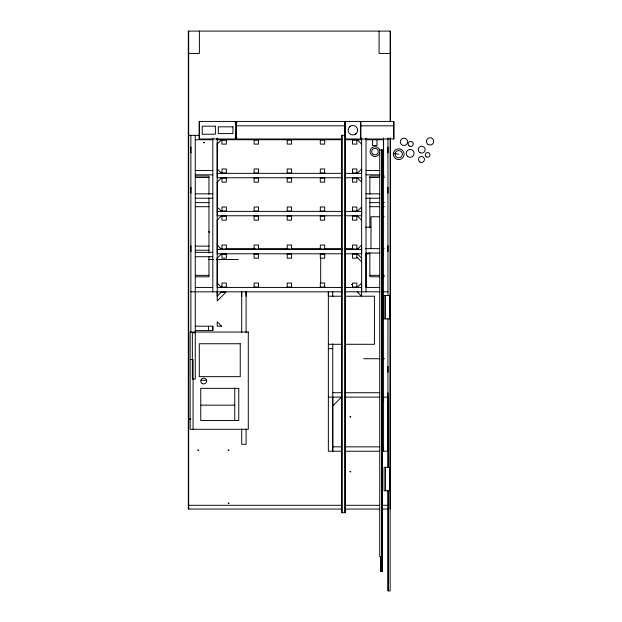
<?xml version="1.0" encoding="UTF-8"?>
<svg xmlns="http://www.w3.org/2000/svg" width="622" height="622" viewBox="0 0 622 622"><rect width="100%" height="100%" fill="white"/><g stroke="black" fill="none" stroke-linecap="round" stroke-linejoin="round"><path stroke-width="0.93" d="M341.898 138.994L199.289 138.994L199.289 121.438L393.804 121.438L393.804 138.994L345.179 138.994M208.432 330.577L208.432 326.192M195.269 330.577L212.817 330.577L212.817 326.192L195.269 326.192M217.21 138.449L217.21 296.212L221.595 291.819M236.22 137.61L236.22 129.866M236.22 124.641L236.22 122.822M241.701 428.908L241.701 444.287L246.094 444.287L246.094 428.908M241.701 296.212L241.701 291.819L241.701 332.552M246.094 296.212L246.094 291.819L246.094 332.552M332.747 397.124L332.747 451.23L332.747 343.888M344.813 130.566L344.813 122.822M360.535 138.994L360.535 121.438M360.9 138.994L360.9 121.438M361.631 291.819L361.631 283.049L357.238 287.434M361.631 137.967L361.631 139.725L345.148 139.725M387.949 392.731L387.949 451.23L383.564 451.23L383.564 397.124L387.949 397.124M383.564 174.821L383.564 139.188M217.21 144.11L221.595 139.725M217.21 182.137L221.595 177.744M217.21 220.157L221.595 215.772M217.21 258.184L221.595 253.799M357.238 173.359L361.631 168.974L361.631 173.359L345.148 173.359M357.238 211.387L361.631 206.994L361.631 215.772L345.148 215.772M357.238 249.406L361.631 245.021L361.631 253.799L345.148 253.799M332.747 405.894L341.517 397.124L328.354 397.124M349.494 126.857L350.474 126.103A4.751 4.751 0 0 1 357.603 130.216A4.751 4.751 0 0 1 350.474 134.329A4.751 4.751 0 0 1 350.474 126.103M355.232 134.329L356.212 133.575M188.303 53.438L199.382 53.438L199.382 31.1M390.515 53.438L379.078 53.438L379.078 31.1M235.1 122.822L237.036 122.822M236.22 125.831L344.813 125.831M360.9 125.831L393.804 125.831M188.668 135.332L198.962 135.332M235.1 137.61L237.036 137.61M195.269 139.725L212.817 139.725M342.24 139.725L217.21 139.725L217.21 137.967M366.016 139.725L383.564 139.725M221.961 140.09L226.346 140.09M254.134 140.09L258.527 140.09M287.224 140.09L291.609 140.09M320.314 140.09L324.7 140.09M352.487 140.09L356.873 140.09M190.884 147.033L190.884 152.888M387.949 147.033L387.949 152.888M195.269 170.436L212.817 170.436M366.016 170.436L379.871 170.436M221.961 172.994L226.346 172.994M254.134 172.994L258.527 172.994M287.224 172.994L291.609 172.994M320.314 172.994L324.7 172.994M352.487 172.994L356.873 172.994M217.21 173.359L342.24 173.359M195.269 174.821L212.817 174.821M366.016 174.821L379.871 174.821M195.448 176.073L208.953 176.073L208.953 194.476M379.513 176.073L369.865 176.073L369.865 194.476M382.413 176.073L384.342 176.073M195.448 177.534L208.953 177.534M369.865 177.534L379.513 177.534M382.413 177.534L384.342 177.534M342.24 177.744L217.21 177.744L217.21 143.06M345.148 177.744L361.631 177.744L361.631 182.137L357.238 177.744M221.961 178.11L226.346 178.11M254.134 178.11L258.527 178.11M287.224 178.11L291.609 178.11M320.314 178.11L324.7 178.11M352.487 178.11L356.873 178.11M190.884 187.253L190.884 193.1M387.949 187.253L387.949 193.1M195.269 193.831L212.817 193.831M366.016 193.831L379.871 193.831M195.269 198.224L212.817 198.224M366.016 198.224L379.871 198.224M195.448 202.632L208.953 202.632M369.865 202.632L379.513 202.632M382.413 202.632L384.342 202.632M195.448 206.714L208.953 206.714M369.865 206.714L379.513 206.714M382.413 206.714L384.342 206.714M221.961 211.021L226.346 211.021M254.134 211.021L258.527 211.021M287.224 211.021L291.609 211.021M320.314 211.021L324.7 211.021M352.487 211.021L356.873 211.021M217.21 211.387L342.24 211.387M345.148 211.387L361.631 211.387M342.24 215.772L217.21 215.772L217.21 181.678M221.961 216.137L226.346 216.137M254.134 216.137L258.527 216.137M287.224 216.137L291.609 216.137M320.314 216.137L324.7 216.137M352.487 216.137L356.873 216.137M379.474 216.751L370.992 216.751L370.992 248.637M382.297 216.751L384.186 216.751M365.534 227.217L370.992 227.217M190.884 245.752L190.884 251.599M387.949 245.752L387.949 251.599M195.448 246.149L208.953 246.149M220.118 248.676L222.07 248.676M225.934 248.676L255.02 248.676M258.884 248.676L287.963 248.676M291.842 248.676L320.921 248.676M324.785 248.676L342.24 248.676M345.14 248.676L352.907 248.676M356.764 248.676L358.723 248.676M365.534 248.637L379.871 248.637M382.297 248.637L384.186 248.637M221.961 249.041L226.346 249.041M254.134 249.041L258.527 249.041M287.224 249.041L291.609 249.041M320.314 249.041L324.7 249.041M352.487 249.041L356.873 249.041M217.21 249.406L342.24 249.406M345.148 249.406L361.631 249.406M195.448 250.231L208.953 250.231M195.269 252.338L212.817 252.338M379.871 253.022L366.016 253.022L366.016 287.434L379.871 287.434M366.016 253.706L368.939 253.706L366.195 253.885L366.016 255.168M382.102 253.729L383.564 253.729M342.24 253.799L217.21 253.799L217.21 219.986M221.961 254.165L226.346 254.165M254.134 254.165L258.527 254.165M287.224 254.165L291.609 254.165M320.314 254.165L324.7 254.165M352.487 254.165L356.873 254.165M383.564 255.191L383.385 253.908M195.269 256.723L212.817 256.723M208.712 259.467L213.486 259.467M216.347 259.467L238.28 259.467M195.448 275.328L208.953 275.328M369.865 275.328L379.513 275.328M382.413 275.328L384.342 275.328M195.448 276.798L208.953 276.798L208.953 256.458M379.513 276.798L369.865 276.798L369.865 252.579M382.413 276.798L384.342 276.798M221.961 287.069L226.346 287.069M254.134 287.069L258.527 287.069M287.224 287.069L291.609 287.069M320.314 287.069L324.7 287.069M352.487 287.069L356.873 287.069M195.269 287.434L212.817 287.434M342.24 287.434L217.21 287.434L217.21 257.803M345.148 287.434L361.631 287.434M190.884 291.819L342.24 291.819M345.148 291.819L379.871 291.819M383.564 291.819L387.949 291.819M220.717 292.161L225.98 292.161L217.21 300.931L217.21 292.161M341.797 296.212L328.354 296.212L328.354 291.819L328.354 451.23L341.377 451.23M345.63 296.212L374.428 296.212L374.428 344.285L345.63 344.285M328.354 344.285L341.797 344.285M328.354 348.678L332.747 348.678M363.691 358.731L379.747 358.731M382.577 358.731L384.466 358.731M190.153 359.462L193.077 359.462L193.077 429.297M387.949 366.405L387.949 372.259M201.077 380.299L206.877 380.299M332.747 392.731L341.377 392.731M345.21 392.731L379.739 392.731M345.21 397.124L379.739 397.124M201.046 405.163L234.758 405.163M188.691 419.057L190.884 419.057M332.747 446.845L341.377 446.845M345.21 446.845L379.731 446.845M345.21 451.23L379.731 451.23M188.303 505.297L341.711 505.297M345.583 505.297L379.482 505.297M382.382 505.297L388.198 505.297M341.711 509.06L188.303 509.06L188.303 31.1L390.515 31.1L390.515 121.461M345.583 509.06L379.482 509.06M382.382 509.06L388.198 509.06M390.134 509.06L390.515 137.975M393.329 153.502L398.71 154.194M357.238 139.725L361.631 144.11M357.238 215.772L361.631 220.157M357.238 253.799L361.631 258.184M356.904 257.111L361.631 261.839M357.238 291.819L361.631 296.212L361.631 138.449M217.21 168.974L221.595 173.359M217.21 206.994L221.595 211.387M217.21 245.021L221.595 249.406M217.21 283.049L221.595 287.434M383.564 397.124L383.572 401.509L383.564 137.967M393.804 121.438L393.804 138.994M390.134 31.1L390.134 121.461M390.134 137.975L390.149 590.9L387.949 590.9L387.949 490.851M388.206 396.626L388.206 467.542M388.206 490.851L388.206 590.9M387.949 137.967L387.949 295.683M387.949 318.868L387.949 467.542M385.5 295.473L385.5 318.876M385.5 467.316L385.5 490.719M383.564 446.845L383.564 451.23M382.172 149.956L382.172 571.159M381.807 149.956L381.807 556.534L379.723 556.534L379.723 149.956L382.499 149.956L382.499 571.159L380.423 571.159L380.532 556.597M381.473 149.956L381.473 556.534M380.944 556.597L380.944 571.159M380.75 556.597L380.75 571.159M380.641 556.597L380.641 571.159M376.986 139.725L376.986 145.571L372.594 145.571L372.594 139.725M369.865 197.804L369.865 227.403M366.016 137.967L366.016 291.819M356.873 139.725L356.873 144.11L352.487 144.11L352.487 139.725M356.873 173.359L356.873 168.974L352.487 168.974L352.487 173.359M356.873 177.744L356.873 182.137L352.487 182.137L352.487 177.744M356.873 211.387L356.873 206.994L352.487 206.994L352.487 211.387M356.873 215.772L356.873 220.157L352.487 220.157L352.487 215.772M356.873 249.406L356.873 245.021L352.487 245.021L352.487 249.406M356.873 253.799L356.873 258.184L352.487 258.184L352.487 253.799M356.873 287.434L356.873 283.049L352.487 283.049L352.487 287.434M345.381 135.332L345.381 512.66M344.813 121.438L344.813 136.218M344.705 135.332L344.666 512.66M342.24 135.332L342.287 512.66M341.587 135.332L341.587 512.66M332.747 291.819L332.747 296.647M324.7 139.725L324.7 144.11L320.314 144.11L320.314 139.725M324.7 173.359L324.7 168.974L320.314 168.974L320.314 173.359M324.7 177.744L324.7 182.137L320.314 182.137L320.314 177.744M324.7 211.387L324.7 206.994L320.314 206.994L320.314 211.387M324.7 215.772L324.7 220.157L320.314 220.157L320.314 215.772M324.7 249.406L324.7 245.021L320.314 245.021L320.314 249.406M324.7 253.799L324.7 258.184L320.314 258.184L320.314 253.799M324.7 287.434L324.7 283.049L320.314 283.049L320.314 287.434M320.68 257.835L320.68 283.616M291.609 139.725L291.609 144.11L287.224 144.11L287.224 139.725M291.609 173.359L291.609 168.974L287.224 168.974L287.224 173.359M291.609 177.744L291.609 182.137L287.224 182.137L287.224 177.744M291.609 211.387L291.609 206.994L287.224 206.994L287.224 211.387M291.609 215.772L291.609 220.157L287.224 220.157L287.224 215.772M291.609 249.406L291.609 245.021L287.224 245.021L287.224 249.406M291.609 253.799L291.609 258.184L287.224 258.184L287.224 253.799M291.609 287.434L291.609 283.049L287.224 283.049L287.224 287.434M258.527 139.725L258.527 144.11L254.134 144.11L254.134 139.725M258.527 173.359L258.527 168.974L254.134 168.974L254.134 173.359M258.527 177.744L258.527 182.137L254.134 182.137L254.134 177.744M258.527 211.387L258.527 206.994L254.134 206.994L254.134 211.387M258.527 215.772L258.527 220.157L254.134 220.157L254.134 215.772M258.527 249.406L258.527 245.021L254.134 245.021L254.134 249.406M258.527 253.799L258.527 258.184L254.134 258.184L254.134 253.799M258.527 287.434L258.527 283.049L254.134 283.049L254.134 287.434M236.22 121.438L236.22 138.994M235.855 121.438L235.855 138.994M234.758 388.05L234.758 420.371M226.346 139.725L226.346 144.11L221.961 144.11L221.961 139.725M226.346 173.359L226.346 168.974L221.961 168.974L221.961 173.359M226.346 177.744L226.346 182.137L221.961 182.137L221.961 177.744M226.346 211.387L226.346 206.994L221.961 206.994L221.961 211.387M226.346 215.772L226.346 220.157L221.961 220.157L221.961 215.772M226.346 249.406L226.346 245.021L221.961 245.021L221.961 249.406M226.346 253.799L226.346 258.184L221.961 258.184L221.961 253.799M226.346 287.434L226.346 283.049L221.961 283.049L221.961 287.434M212.817 137.967L212.817 291.819M212.817 326.192L212.817 330.577M208.953 197.804L208.953 253.131M199.289 121.438L199.289 138.994M195.269 135.332L195.269 332.552M190.884 135.332L190.884 332.583M188.691 31.1L188.691 509.06M379.715 152.958A4.929 4.929 0 0 1 372.08 155.578A4.929 4.929 0 0 1 372.236 147.5A4.929 4.929 0 0 1 379.77 150.407M345.179 121.438L345.179 136.218L345.179 121.438M381.613 546.202L381.644 546.645L381.613 546.202M382.305 560.826L382.328 561.269L382.305 560.826M349.999 416.794L350.715 416.934L349.999 416.794M203.689 142.555L204.397 142.741L203.689 142.555M208.813 231.765L209.521 231.952L208.813 231.765M197.843 450.04L198.55 450.227L197.843 450.04M351.772 284.417L352.472 284.604L351.772 284.417M350.007 471.616L350.715 471.803L350.007 471.616M395.18 153.245L395.056 154.194A3.654 3.654 0 0 0 400.257 157.506A3.654 3.654 0 0 0 401.058 151.395A3.654 3.654 0 0 0 395.18 153.245M228.204 503.019L228.88 503.284L228.204 503.019M228.204 450.001L228.88 450.274L228.204 450.001M215.383 126.196L202.22 126.196L202.22 134.235L215.383 134.235L215.383 126.196M232.931 126.834L218.306 126.834L218.306 133.598L232.931 133.598L232.931 126.834M345.521 135.332L341.447 135.332L341.447 512.66L345.521 512.66L345.521 135.332M389.605 295.473L384.124 295.473L384.124 318.876L389.605 318.876L389.605 295.473M221.595 326.192L217.21 326.192L217.21 321.799L221.595 326.192M248.287 332.039L190.153 332.039L190.153 429.297L248.287 429.297L248.287 332.039M195.269 332.77L192.346 332.77L192.346 379.023L195.269 379.023L195.269 332.77M240.24 343.741L199.289 343.741L199.289 376.644L240.24 376.644L240.24 343.741M238.778 388.346L200.758 388.346L200.758 420.519L238.778 420.519L238.778 388.346M389.605 467.316L384.124 467.316L384.124 490.719L389.605 490.719L389.605 467.316M419.959 152.647A3.437 3.437 0 0 0 425.137 149.7A3.437 3.437 0 0 0 420.006 146.691A3.437 3.437 0 0 0 419.959 152.647M401.555 144.607A3.654 3.654 0 0 0 407.542 142.539A3.654 3.654 0 0 0 402.753 138.387A3.654 3.654 0 0 0 401.555 144.607M409.051 145.875A2.558 2.558 0 0 0 413.226 144.374A2.558 2.558 0 0 0 409.844 141.513A2.558 2.558 0 0 0 409.051 145.875M426.257 156.728A2.34 2.34 0 0 0 429.981 155.142A2.34 2.34 0 0 0 426.739 152.709A2.34 2.34 0 0 0 426.257 156.728M419.943 162.015A2.986 2.986 0 0 0 424.461 159.504A2.986 2.986 0 0 0 420.021 156.853A2.986 2.986 0 0 0 419.943 162.015M407.682 156.449A3.919 3.919 0 0 0 414.019 154.015A3.919 3.919 0 0 0 408.74 149.746A3.919 3.919 0 0 0 407.682 156.449M372.664 153.914A3.273 3.273 0 0 0 378.145 152.444A3.273 3.273 0 0 0 374.133 148.433A3.273 3.273 0 0 0 372.664 153.914M395.421 158.509A5.427 5.427 0 0 0 404.09 154.886A5.427 5.427 0 0 0 396.618 149.187A5.427 5.427 0 0 0 395.421 158.509M428.099 144.467A3.654 3.654 0 0 0 433.697 141.513A3.654 3.654 0 0 0 428.34 138.138A3.654 3.654 0 0 0 428.099 144.467M202.22 383.564A2.923 2.923 0 0 0 206.605 381.029A2.923 2.923 0 0 0 202.22 378.503A2.923 2.923 0 0 0 202.22 383.564"/></g></svg>
